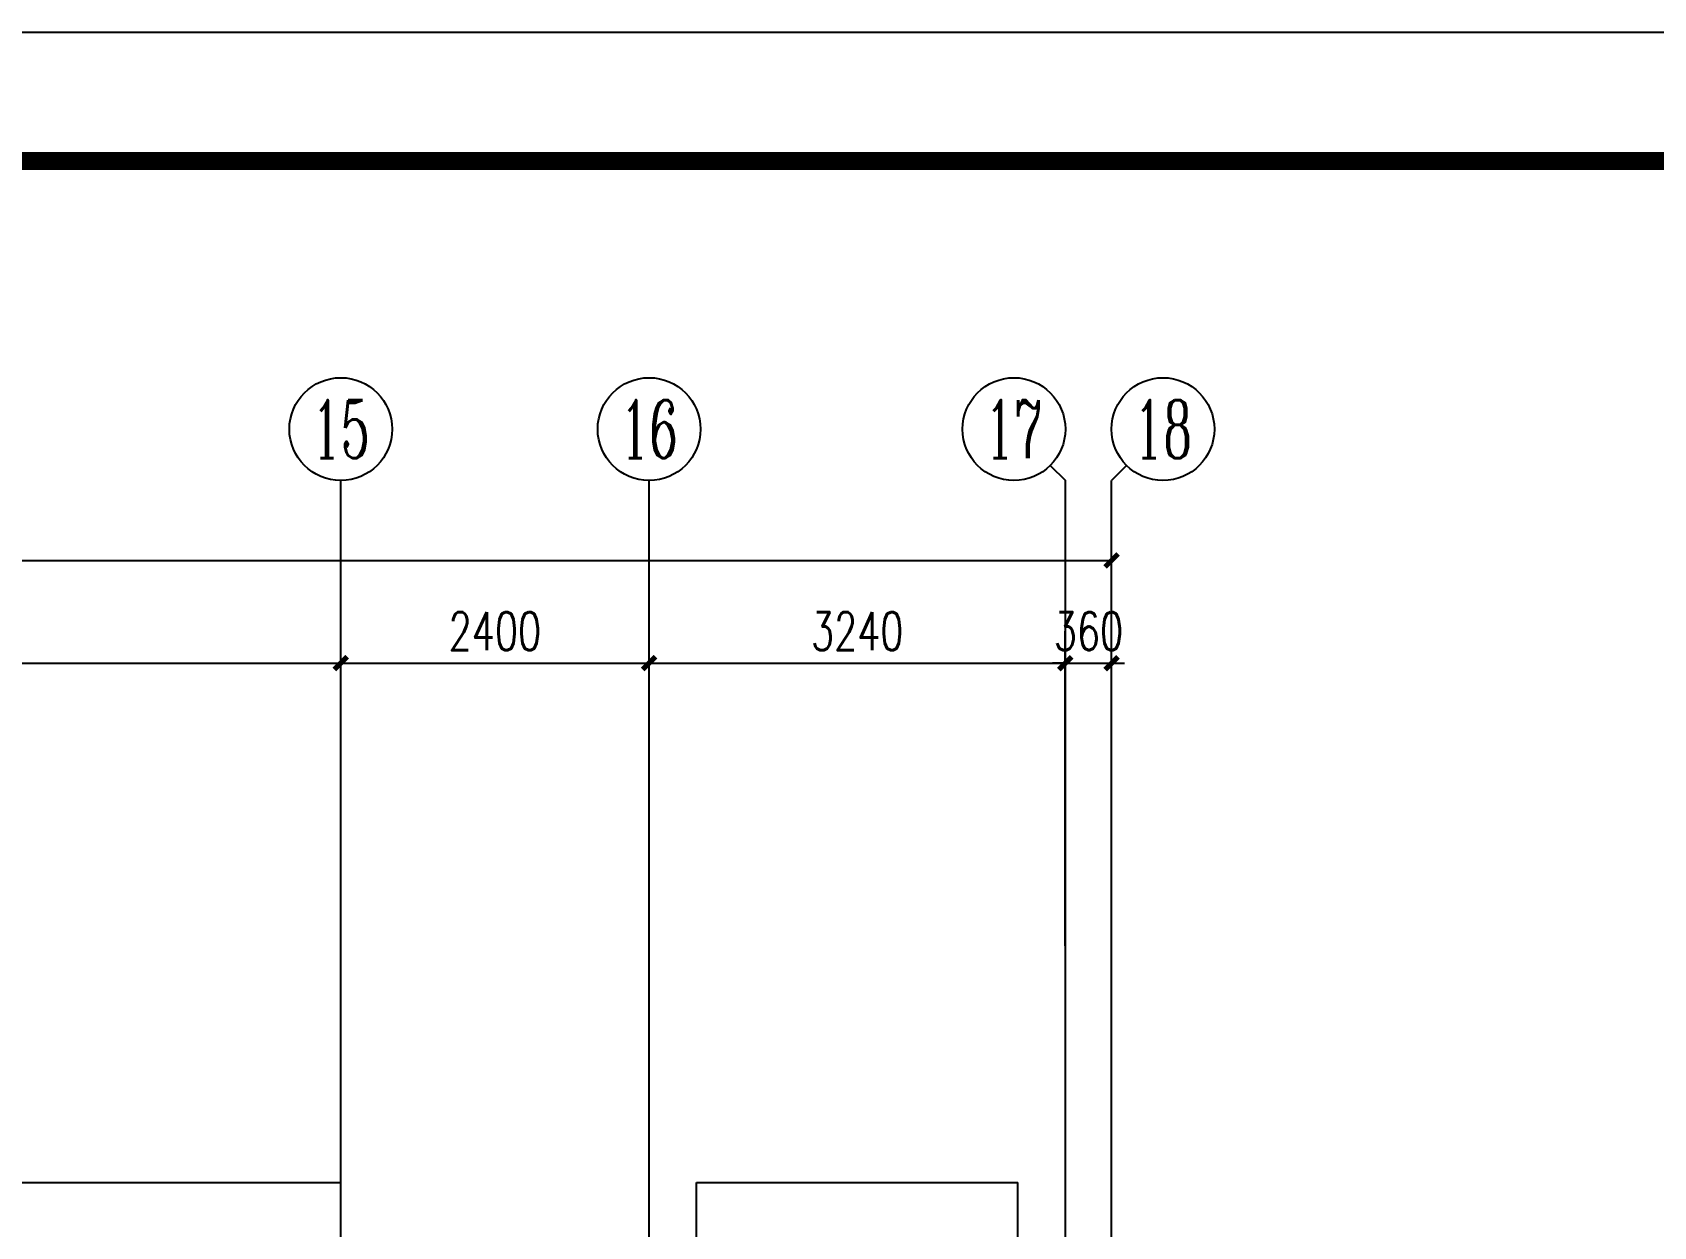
# Model space of a CAD drawing. Extents: x -55118 to 386282, y -631686 to -470886.
# Drawn here: x 150380 to 162999, y -581582 to -572286 of the extents above; entities that cross this region are included whole.
import ezdxf
from ezdxf.enums import TextEntityAlignment as Align

# ---------------------------------------------------------------- set-up
doc = ezdxf.new("R2010")
doc.units = 0
doc.header["$LTSCALE"] = 1000
doc.header["$MEASUREMENT"] = 0
doc.layers.get('0').update_dxf_attribs({"linetype": 'CONTINUOUS'})
doc.layers.get('Defpoints').update_dxf_attribs({"linetype": 'CONTINUOUS'})
for name, color, linetype in [('AXIS', 3, 'CONTINUOUS'), ('AXIS_TEXT', 7, 'CONTINUOUS'), ('WALL', 6, 'CONTINUOUS'), ('勒脚', 50, 'CONTINUOUS'), ('图框', 4, 'CONTINUOUS')]:
    doc.layers.add(name, color=color, linetype=linetype)
doc.styles.add('_TCH_AXIS', font='COMPLEX', dxfattribs={"bigfont": 'GBCBIG'})
doc.styles.add('_TCH_DIM_T3', font='SIMPLEX', dxfattribs={"width": 0.705882, "bigfont": 'GBCBIG'})
doc.styles.add('COMPLEX', font='COMPLEX')
doc.dimstyles.new('_TCH_ARCH&&100', dxfattribs={"dimtxt": 297.5, "dimasz": 100, "dimexe": 250, "dimexo": 300, "dimgap": 100, "dimtad": 1, "dimdec": 0, "dimzin": 0, "dimdsep": 46, "dimtxsty": '_TCH_DIM_T3', "dimblk": 'ARCHTICK', "dimcen": 0.09, "dimclrt": 7, "dimazin": 2, "dimtfac": 1, "dimtdec": 0, "dimtix": 1, "dimtmove": 2, "dimatfit": 3, "dimfxl": 0, "dimtolj": 1, "dimtzin": 0, "dimarcsym": 0})

# ---------------------------------------------------------------- blocks, each defined once
blk = doc.blocks.new('_ArchTick')
at = {"color": 0, "linetype": 'ByBlock', "const_width": 0.4}
blk.add_lwpolyline([(-0.5, -0.5), (0.5, 0.5)], dxfattribs=at)
blk = doc.blocks.new('*D258')
at = {"layer": 'AXIS', "color": 0, "lineweight": -2}
for p, q in [((146780, -579396), (146780, -576946)), ((152780, -579396), (152780, -576946)), ((146780, -577196), (152780, -577196))]:
    blk.add_line(p, q, dxfattribs=at)
at = {"layer": 'Defpoints', "color": 0}
for p in [(152780, -577196), (146780, -579696), (152780, -579696)]:
    blk.add_point(p, dxfattribs=at)
at = {"layer": 'AXIS', "color": 0, "lineweight": -2, "xscale": 100, "yscale": 100, "zscale": 100, "rotation": 180}
blk.add_blockref('_ArchTick', (146780, -577196), dxfattribs=at)
at = {"layer": 'AXIS', "color": 0, "lineweight": -2, "xscale": 100, "yscale": 100, "zscale": 100}
blk.add_blockref('_ArchTick', (152780, -577196), dxfattribs=at)
at = {"layer": 'AXIS', "color": 7, "insert": (149780, -576947), "char_height": 297.5, "attachment_point": 5, "style": '_TCH_DIM_T3'}
blk.add_mtext('\\A1;6000', dxfattribs=at)
blk = doc.blocks.new('*D259')
at = {"layer": 'AXIS', "color": 0, "lineweight": -2}
for p, q in [((152780, -579396), (152780, -576946)), ((155180, -579396), (155180, -576946)), ((152780, -577196), (155180, -577196))]:
    blk.add_line(p, q, dxfattribs=at)
at = {"layer": 'Defpoints', "color": 0}
for p in [(155180, -577196), (152780, -579696), (155180, -579696)]:
    blk.add_point(p, dxfattribs=at)
at = {"layer": 'AXIS', "color": 0, "lineweight": -2, "xscale": 100, "yscale": 100, "zscale": 100, "rotation": 180}
blk.add_blockref('_ArchTick', (152780, -577196), dxfattribs=at)
at = {"layer": 'AXIS', "color": 0, "lineweight": -2, "xscale": 100, "yscale": 100, "zscale": 100}
blk.add_blockref('_ArchTick', (155180, -577196), dxfattribs=at)
at = {"layer": 'AXIS', "color": 7, "insert": (153980, -576947), "char_height": 297.5, "attachment_point": 5, "style": '_TCH_DIM_T3'}
blk.add_mtext('\\A1;2400', dxfattribs=at)
blk = doc.blocks.new('*D260')
at = {"layer": 'AXIS', "color": 0, "lineweight": -2}
for p, q in [((155180, -579396), (155180, -576946)), ((158420, -579396), (158420, -576946)), ((155180, -577196), (158420, -577196))]:
    blk.add_line(p, q, dxfattribs=at)
at = {"layer": 'Defpoints', "color": 0}
for p in [(158420, -577196), (155180, -579696), (158420, -579696)]:
    blk.add_point(p, dxfattribs=at)
at = {"layer": 'AXIS', "color": 0, "lineweight": -2, "xscale": 100, "yscale": 100, "zscale": 100, "rotation": 180}
blk.add_blockref('_ArchTick', (155180, -577196), dxfattribs=at)
at = {"layer": 'AXIS', "color": 0, "lineweight": -2, "xscale": 100, "yscale": 100, "zscale": 100}
blk.add_blockref('_ArchTick', (158420, -577196), dxfattribs=at)
at = {"layer": 'AXIS', "color": 7, "insert": (156800, -576947), "char_height": 297.5, "attachment_point": 5, "style": '_TCH_DIM_T3'}
blk.add_mtext('\\A1;3240', dxfattribs=at)
blk = doc.blocks.new('*D261')
at = {"layer": 'AXIS', "color": 0, "lineweight": -2}
for p, q in [((158420, -579396), (158420, -576946)), ((158780, -579396), (158780, -576946)), ((158420, -577196), (158320, -577196)), ((158420, -577196), (158780, -577196)), ((158780, -577196), (158880, -577196))]:
    blk.add_line(p, q, dxfattribs=at)
at = {"layer": 'Defpoints', "color": 0}
for p in [(158780, -577196), (158420, -579696), (158780, -579696)]:
    blk.add_point(p, dxfattribs=at)
at = {"layer": 'AXIS', "color": 0, "lineweight": -2, "xscale": 100, "yscale": 100, "zscale": 100}
blk.add_blockref('_ArchTick', (158420, -577196), dxfattribs=at)
at = {"layer": 'AXIS', "color": 0, "lineweight": -2, "xscale": 100, "yscale": 100, "zscale": 100, "rotation": 180}
blk.add_blockref('_ArchTick', (158780, -577196), dxfattribs=at)
at = {"layer": 'AXIS', "color": 7, "insert": (158600, -576947), "char_height": 297.5, "attachment_point": 5, "style": '_TCH_DIM_T3'}
blk.add_mtext('\\A1;360', dxfattribs=at)
blk = doc.blocks.new('*D262')
at = {"layer": 'AXIS', "color": 0, "lineweight": -2}
for p, q in [((80780, -579396), (80780, -576146)), ((158780, -579396), (158780, -576146)), ((80780, -576396), (158780, -576396))]:
    blk.add_line(p, q, dxfattribs=at)
at = {"layer": 'Defpoints', "color": 0}
for p in [(158780, -576396), (80780, -579696), (158780, -579696)]:
    blk.add_point(p, dxfattribs=at)
at = {"layer": 'AXIS', "color": 0, "lineweight": -2, "xscale": 100, "yscale": 100, "zscale": 100, "rotation": 180}
blk.add_blockref('_ArchTick', (80780, -576396), dxfattribs=at)
at = {"layer": 'AXIS', "color": 0, "lineweight": -2, "xscale": 100, "yscale": 100, "zscale": 100}
blk.add_blockref('_ArchTick', (158780, -576396), dxfattribs=at)
at = {"layer": 'AXIS', "color": 7, "insert": (119780, -576147), "char_height": 297.5, "attachment_point": 5, "style": '_TCH_DIM_T3'}
blk.add_mtext('\\A1;78000', dxfattribs=at)
blk = doc.blocks.new('_AXISO')
blk.add_circle((0, 0), 0.5)
at = {"layer": 'AXIS_TEXT', "style": 'COMPLEX', "width": 1.041667}
blk.add_attdef('A', text='', height=0.56, dxfattribs=at).set_placement((-0.25, -0.28), (0.25, -0.28), align=Align.FIT)
blk = doc.blocks.new('jhyfty')
at = {"layer": '图框'}
blk.add_lwpolyline([(671751, 105710), (776851, 105710), (776851, 165110), (671751, 165110)], close=True, dxfattribs=at)
at = {"layer": '图框', "const_width": 140}
blk.add_lwpolyline([(674251, 164110), (775851, 164110), (775851, 106710), (674251, 106710)], close=True, dxfattribs=at)

msp = doc.modelspace()

# ---------------------------------------------------------------- linework, layer by layer
at = {"layer": 'AXIS'}
for p, q in [((158302.9, -575656.5), (158420.1, -575773.7)), ((158897.3, -575656.5), (158780.1, -575773.7)), ((152780.1, -581740.1), (152780.1, -575773.7)), ((155180.1, -581740.1), (155180.1, -575773.7)), ((158420.1, -581740.1), (158420.1, -575773.7)), ((158780.1, -581740.1), (158780.1, -575773.7))]:
    msp.add_line(p, q, dxfattribs=at)
at = {"layer": '勒脚'}
for p, q in [((146780.1, -581240.1), (152780.1, -581240.1)), ((152780.1, -582740.1), (152780.1, -581240.1)), ((155550.1, -582740.1), (155550.1, -581240.1)), ((155550.1, -581240.1), (158050.1, -581240.1)), ((158050.1, -582740.1), (158050.1, -581240.1))]:
    msp.add_line(p, q, dxfattribs=at)

# ---------------------------------------------------------------- block references
at = {"layer": 'AXIS'}
ref = msp.add_blockref('_AXISO', (152780.1, -575373.7), dxfattribs=dict(at, xscale=800, yscale=800, zscale=800))
ref.add_attrib('A', '15', dxfattribs={"layer": 'AXIS_TEXT', "height": 452.55, "style": '_TCH_AXIS', "width": 0.724138}).set_placement((152553.8, -575599.9), (153006.4, -575599.9), align=Align.FIT)
ref = msp.add_blockref('_AXISO', (155180.1, -575373.7), dxfattribs=dict(at, xscale=800, yscale=800, zscale=800))
ref.add_attrib('A', '16', dxfattribs={"layer": 'AXIS_TEXT', "height": 452.55, "style": '_TCH_AXIS', "width": 0.724138}).set_placement((154953.8, -575599.9), (155406.4, -575599.9), align=Align.FIT)
ref = msp.add_blockref('_AXISO', (158020.1, -575373.7), dxfattribs=dict(at, xscale=800, yscale=800, zscale=800))
ref.add_attrib('A', '17', dxfattribs={"layer": 'AXIS_TEXT', "height": 452.55, "style": '_TCH_AXIS', "width": 0.724138}).set_placement((157793.8, -575599.9), (158246.4, -575599.9), align=Align.FIT)
ref = msp.add_blockref('_AXISO', (159180.1, -575373.7), dxfattribs=dict(at, xscale=800, yscale=800, zscale=800))
ref.add_attrib('A', '18', dxfattribs={"layer": 'AXIS_TEXT', "height": 452.55, "style": '_TCH_AXIS', "width": 0.724138}).set_placement((158953.8, -575599.9), (159406.4, -575599.9), align=Align.FIT)
at = {"layer": 'WALL'}
msp.add_blockref('jhyfty', (-600768.5, -737395.5), dxfattribs=at)

# ---------------------------------------------------------------- dimensions: what is measured, and where the dimension line sits
at = {"layer": 'AXIS'}
for p1, p2, distance, text, picture, middle in [((80780.1, -579695.9), (158780.1, -579695.9), 3300, '78000', '*D262', (119780.1, -576147.1)), ((146780.1, -579695.9), (152780.1, -579695.9), 2500, '6000', '*D258', (149780.1, -576947.1)), ((152780.1, -579695.9), (155180.1, -579695.9), 2500, '2400', '*D259', (153980.1, -576947.1)), ((155180.1, -579695.9), (158420.1, -579695.9), 2500, '3240', '*D260', (156800.1, -576947.1)), ((158420.1, -579695.9), (158780.1, -579695.9), 2500, '360', '*D261', (158600.1, -576947.1))]:
    dim = msp.add_aligned_dim(p1=p1, p2=p2, distance=distance, text=text, dimstyle='_TCH_ARCH&&100', dxfattribs=at)
    dim.commit()
    dim.dimension.update_dxf_attribs({"geometry": picture, "text_midpoint": middle})

doc.saveas('drawing.dxf')
